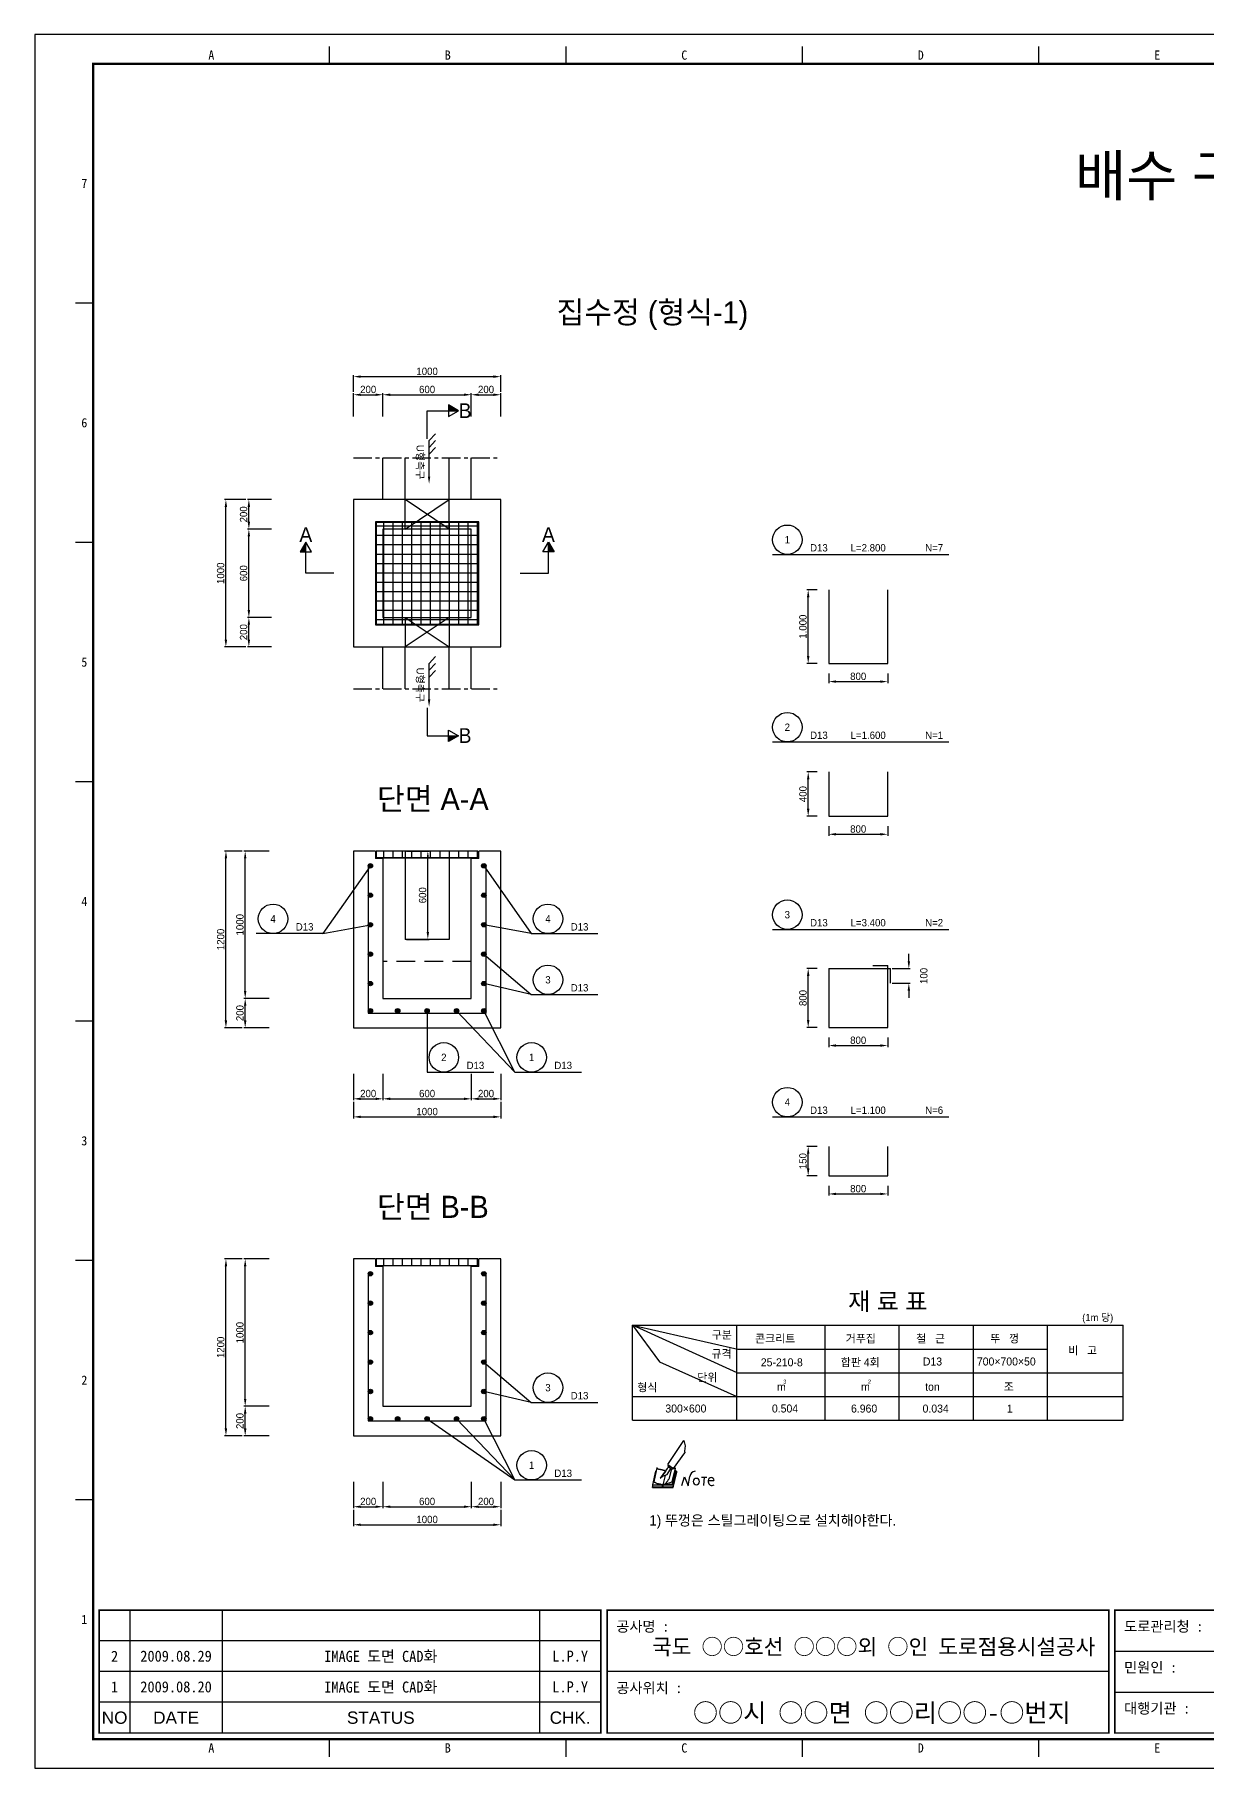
# Model space of a CAD drawing. Header units: millimetres. Extents: x 1091 to 1923, y -17 to 572.
# Drawn here: x 1091 to 1488, y -17 to 572 of the extents above; entities that cross this region are included whole.
import ezdxf
from ezdxf.enums import TextEntityAlignment as Align

# ---------------------------------------------------------------- set-up
doc = ezdxf.new("R2010")
doc.units = ezdxf.units.MM
doc.linetypes.add('CENTER', pattern=[2, 1.25, -0.25, 0.25, -0.25])
doc.linetypes.add('HIDDEN', pattern=[9.525, 6.35, -3.175])
for name, color, linetype in [('CZ-DIMT-0002', 7, 'Continuous'), ('CZ-EXST-0002', 1, 'Continuous'), ('CZ-LIN2-0003', 3, 'Continuous'), ('CZ-LIN3-0005', 5, 'Continuous'), ('CZ-LINE-0001', 7, 'Continuous'), ('CZ-MACL-0006', 6, 'Continuous'), ('CZ-TEXT-BOX0', 7, 'Continuous'), ('TITLE', 7, 'Continuous')]:
    doc.layers.add(name, color=color, linetype=linetype)
doc.styles.add('견고딕', font='arial.ttf')
doc.styles.add('돋움', font='')
doc.styles.add('돋음체', font='')
doc.styles.get('돋움').set_extended_font_data('Dotum')
doc.styles.get('돋음체').set_extended_font_data('DotumChe')

# ---------------------------------------------------------------- blocks, each defined once
blk = doc.blocks.new('note')
for p, q in [((0.85, 3.5), (3.53, 7.57)), ((3.53, 7.57), (3.8, 6.64)), ((3.8, 6.64), (3.69, 5.72)), ((1, 3.1), (0.75, 2.77)), ((0.85, 3.5), (1.8, 2.79)), ((1, 3.4), (0.85, 3.21)), ((0.85, 3.21), (1.52, 2.71)), ((1.8, 2.79), (3.74, 5.46)), ((3.69, 5.72), (3.74, 5.46)), ((-1.24, 2.36), (-1.77, 0)), ((-1.77, 0), (1.77, 0)), ((-1.77, 0), (-1.77, -0.3)), ((-1.53, 0.52), (-1.55, 0.54)), ((-1.01, 2.9), (-1.53, 0.52)), ((-1.48, 0.48), (-1.53, 0.52)), ((-1.43, 0.44), (-1.48, 0.48)), ((-1.38, 0.41), (-1.43, 0.44)), ((-1.33, 0.4), (-1.38, 0.41)), ((-1.27, 0.37), (-1.33, 0.4)), ((-1.22, 0.35), (-1.27, 0.37)), ((-1.13, 2.36), (-1.24, 2.36)), ((-1.17, 0.33), (-1.22, 0.35)), ((-1.12, 0.32), (-1.17, 0.33)), ((-1.02, 0.25), (-1.12, 0.32)), ((-0.97, 0.22), (-1.02, 0.25)), ((-1, 2.9), (-1.01, 2.9)), ((-0.98, 2.85), (-1, 2.9)), ((-0.95, 2.8), (-0.98, 2.85)), ((-0.93, 0.21), (-0.97, 0.22)), ((-0.9, 2.75), (-0.95, 2.8)), ((-0.88, 0.19), (-0.93, 0.21)), ((-0.85, 2.72), (-0.9, 2.75)), ((-0.8, 0.18), (-0.88, 0.19)), ((-0.79, 2.69), (-0.85, 2.72)), ((-0.75, 0.17), (-0.8, 0.18)), ((-0.74, 2.68), (-0.79, 2.69)), ((-0.7, 0.16), (-0.75, 0.17)), ((-0.69, 2.65), (-0.74, 2.68)), ((-0.64, 0.15), (-0.7, 0.16)), ((-0.64, 2.65), (-0.69, 2.65)), ((-0.59, 2.63), (-0.64, 2.65)), ((-0.58, 0.14), (-0.64, 0.15)), ((-0.54, 2.62), (-0.59, 2.63)), ((-0.53, 0.13), (-0.58, 0.14)), ((-0.48, 2.61), (-0.54, 2.62)), ((-0.48, 0.12), (-0.53, 0.13)), ((-0.43, 2.61), (-0.48, 2.61)), ((-0.43, 0.11), (-0.48, 0.12)), ((0.75, 2.77), (-0.46, 1.16)), ((0.37, 2.24), (-0.46, 1.16)), ((-0.46, 1.16), (-0.08, 1.47)), ((-0.38, 2.59), (-0.43, 2.61)), ((-0.38, 0.08), (-0.43, 0.11)), ((-0.33, 2.59), (-0.38, 2.59)), ((-0.29, 0.06), (-0.38, 0.08)), ((-0.27, 2.58), (-0.33, 2.59)), ((-0.23, 0.05), (-0.29, 0.06)), ((-0.22, 2.57), (-0.27, 2.58)), ((-0.16, 0.04), (-0.23, 0.05)), ((-0.17, 2.56), (-0.22, 2.57)), ((-0.12, 2.55), (-0.17, 2.56)), ((-0.11, 0.03), (-0.16, 0.04)), ((-0.07, 2.53), (-0.12, 2.55)), ((-0.04, 0.02), (-0.11, 0.03)), ((-0.08, 1.47), (0.72, 1.75)), ((-0.01, 2.51), (-0.07, 2.53)), ((-0.05, -0.3), (-0.05, 0)), ((0, 0), (-0.04, 0.02)), ((0.04, 2.5), (-0.01, 2.51)), ((0.37, 1.63), (0, 0)), ((0, 0), (1.6, 0.53)), ((0, 0), (1.65, 0.18)), ((0, 0.01), (0.06, 0.04)), ((0, -0.3), (0, 0)), ((0.09, 2.48), (0.04, 2.5)), ((0.05, -0.3), (0.05, 0)), ((0.06, 0.04), (0.11, 0.07)), ((0.14, 2.48), (0.09, 2.48)), ((0.11, 0.07), (0.16, 0.09)), ((0.2, 2.47), (0.14, 2.48)), ((0.16, 0.09), (0.21, 0.12)), ((0.26, 2.43), (0.18, 2.46)), ((0.21, 0.12), (0.27, 0.14)), ((0.34, 2.4), (0.26, 2.43)), ((0.27, 0.14), (0.36, 0.19)), ((0.45, 2.37), (0.34, 2.4)), ((0.36, 0.19), (0.41, 0.22)), ((0.41, 0.22), (0.46, 0.27)), ((0.46, 0.27), (0.51, 0.3)), ((0.51, 0.3), (0.56, 0.34)), ((0.56, 0.34), (0.6, 0.4)), ((0.6, 0.4), (0.64, 0.45)), ((0.64, 0.45), (0.67, 0.51)), ((0.67, 0.51), (0.74, 0.58)), ((0.72, 1.75), (1.16, 2.53)), ((0.74, 0.58), (0.79, 0.63)), ((0.79, 0.63), (0.83, 0.68)), ((0.83, 0.68), (0.86, 0.73)), ((0.86, 0.73), (0.89, 0.79)), ((0.89, 0.84), (0.92, 0.89)), ((0.89, 0.79), (0.89, 0.84)), ((0.92, 0.89), (0.96, 0.95)), ((0.96, 0.95), (1.01, 0.97)), ((1.47, 2.74), (1.01, 0.97)), ((1.16, 2.53), (1.37, 2.82)), ((2.13, 2.84), (1.44, 2.63)), ((1.52, 2.71), (1.66, 2.9)), ((1.6, 0.53), (2.13, 2.84)), ((1.65, 0.18), (2.19, 2.48)), ((1.77, 0), (2.3, 2.36)), ((1.77, -0.3), (2.3, 2.07)), ((1.77, -0.38), (2.3, 1.99)), ((1.77, -0.44), (2.3, 1.93)), ((1.77, 0), (1.77, -0.3)), ((2.19, 2.48), (2.04, 2.47)), ((2.3, 2.36), (2.16, 2.36)), ((2.3, 2.36), (2.3, 2.07)), ((3.21, -0.08), (3.68, 1.4)), ((3.68, 1.4), (4.26, -0.14)), ((4.26, -0.14), (4.56, 1.44)), ((6.55, 1.34), (7.46, 1.34)), ((7.01, 1.34), (6.87, -0.11)), ((7.71, 0.77), (7.71, 0.55)), ((7.71, 0.77), (8.67, 0.77)), ((-1.77, -0.3), (1.77, -0.3)), ((-1.77, -0.43), (-1.77, -0.3)), ((-1.77, -0.37), (1.77, -0.37)), ((-1.77, -0.43), (1.77, -0.43))]:
    blk.add_line(p, q)
for centre, major_axis, start_param, end_param in [((0.4, 2.31), (0.0702, 0.0702), 3.283946, 6.425539), ((5.68, 1.23), (-0.806, 0.806), -0.591174, 0.597824), ((5.66, 0.58), (-0.378, 0.378), 3.926991, 10.210176), ((8.3, 0.49), (0.422, 0.422), 2.265602, 4.634911), ((8.19, 0.77), (-0.342, 0.342), 3.926991, 7.068583)]:
    blk.add_ellipse(centre, major_axis=major_axis, ratio=1, start_param=start_param, end_param=end_param)

msp = doc.modelspace()

# ---------------------------------------------------------------- hatches: boundary and pattern name
at = {"layer": 'CZ-LIN3-0005'}
h = msp.add_hatch(dxfattribs=at)
h.set_pattern_fill('ANSI37', color=256, angle=45, style=0)
h.set_pattern_definition([(90, (1056.8583, -26.9186), (-3.175, 7e-16), []), (180, (1056.8583, -26.9186), (-7e-16, -3.175), [])])
h.paths.add_polyline_path([(1206.68, 371.57), (1241.18, 371.57), (1241.18, 406.07), (1206.68, 406.07)])
h = msp.add_hatch(dxfattribs=at)
h.set_pattern_fill('ANSI37', color=256, angle=45, style=0)
h.set_pattern_definition([(90, (1056.8583, -72.844), (-3.175, 7e-16), []), (180, (1056.8583, -72.844), (-7e-16, -3.175), [])])
h.paths.add_polyline_path([(1241.18, 292.25), (1241.18, 294.5), (1206.68, 294.5), (1206.68, 292.25)])
h = msp.add_hatch(dxfattribs=at)
h.set_pattern_fill('ANSI37', color=256, angle=45, style=0)
h.set_pattern_definition([(90, (1056.8583, -211.3315), (-3.175, 7e-16), []), (180, (1056.8583, -211.3315), (-7e-16, -3.175), [])])
h.paths.add_polyline_path([(1241.18, 153.76), (1241.18, 156.01), (1206.68, 156.01), (1206.68, 153.76)])
at = {"layer": 'CZ-LINE-0001'}
for points in [[(1234.53, 444.02), (1231.17, 445.97), (1231.17, 444.02)], [(1182.76, 399.42), (1180.82, 396.06), (1182.76, 396.06)], [(1265.1, 396.06), (1267.05, 396.06), (1265.1, 399.42)], [(1231.17, 333.61), (1231.17, 331.67), (1234.53, 333.61)]]:
    msp.add_hatch(color=256, dxfattribs=at).paths.add_polyline_path(points)
at = {"layer": 'CZ-MACL-0006'}
h = msp.add_hatch(color=256, dxfattribs=at)
edge = h.paths.add_edge_path()
edge.add_arc((1204.68, 289.5), 0.75, 0, 360)
h = msp.add_hatch(color=256, dxfattribs=at)
edge = h.paths.add_edge_path()
edge.add_arc((1243.18, 289.5), 0.75, 0, 360)
h = msp.add_hatch(color=256, dxfattribs=at)
edge = h.paths.add_edge_path()
edge.add_arc((1204.68, 279.5), 0.75, 0, 360)
h = msp.add_hatch(color=256, dxfattribs=at)
edge = h.paths.add_edge_path()
edge.add_arc((1243.18, 279.5), 0.75, 0, 360)
h = msp.add_hatch(color=256, dxfattribs=at)
edge = h.paths.add_edge_path()
edge.add_arc((1204.68, 269.5), 0.75, 0, 360)
h = msp.add_hatch(color=256, dxfattribs=at)
edge = h.paths.add_edge_path()
edge.add_arc((1243.18, 269.5), 0.75, 0, 360)
h = msp.add_hatch(color=256, dxfattribs=at)
edge = h.paths.add_edge_path()
edge.add_arc((1204.68, 259.5), 0.75, 0, 360)
h = msp.add_hatch(color=256, dxfattribs=at)
edge = h.paths.add_edge_path()
edge.add_arc((1243.18, 259.5), 0.75, 0, 360)
h = msp.add_hatch(color=256, dxfattribs=at)
edge = h.paths.add_edge_path()
edge.add_arc((1204.68, 249.5), 0.75, 0, 360)
h = msp.add_hatch(color=256, dxfattribs=at)
edge = h.paths.add_edge_path()
edge.add_arc((1243.18, 249.5), 0.75, 0, 360)
h = msp.add_hatch(color=256, dxfattribs=at)
edge = h.paths.add_edge_path()
edge.add_arc((1204.68, 240.25), 0.75, 0, 360)
h = msp.add_hatch(color=256, dxfattribs=at)
edge = h.paths.add_edge_path()
edge.add_arc((1213.93, 240.25), 0.75, 0, 360)
h = msp.add_hatch(color=256, dxfattribs=at)
edge = h.paths.add_edge_path()
edge.add_arc((1223.93, 240.25), 0.75, 0, 360)
h = msp.add_hatch(color=256, dxfattribs=at)
edge = h.paths.add_edge_path()
edge.add_arc((1233.93, 240.25), 0.75, 0, 360)
h = msp.add_hatch(color=256, dxfattribs=at)
edge = h.paths.add_edge_path()
edge.add_arc((1243.18, 240.25), 0.75, 0, 360)
h = msp.add_hatch(color=256, dxfattribs=at)
edge = h.paths.add_edge_path()
edge.add_arc((1204.68, 151.01), 0.75, 0, 360)
h = msp.add_hatch(color=256, dxfattribs=at)
edge = h.paths.add_edge_path()
edge.add_arc((1243.18, 151.01), 0.75, 0, 360)
h = msp.add_hatch(color=256, dxfattribs=at)
edge = h.paths.add_edge_path()
edge.add_arc((1204.68, 141.01), 0.75, 0, 360)
h = msp.add_hatch(color=256, dxfattribs=at)
edge = h.paths.add_edge_path()
edge.add_arc((1243.18, 141.01), 0.75, 0, 360)
h = msp.add_hatch(color=256, dxfattribs=at)
edge = h.paths.add_edge_path()
edge.add_arc((1204.68, 131.01), 0.75, 0, 360)
h = msp.add_hatch(color=256, dxfattribs=at)
edge = h.paths.add_edge_path()
edge.add_arc((1243.18, 131.01), 0.75, 0, 360)
h = msp.add_hatch(color=256, dxfattribs=at)
edge = h.paths.add_edge_path()
edge.add_arc((1204.68, 121.01), 0.75, 0, 360)
h = msp.add_hatch(color=256, dxfattribs=at)
edge = h.paths.add_edge_path()
edge.add_arc((1243.18, 121.01), 0.75, 0, 360)
h = msp.add_hatch(color=256, dxfattribs=at)
edge = h.paths.add_edge_path()
edge.add_arc((1204.68, 111.01), 0.75, 0, 360)
h = msp.add_hatch(color=256, dxfattribs=at)
edge = h.paths.add_edge_path()
edge.add_arc((1243.18, 111.01), 0.75, 0, 360)
h = msp.add_hatch(color=256, dxfattribs=at)
edge = h.paths.add_edge_path()
edge.add_arc((1204.68, 101.76), 0.75, 0, 360)
h = msp.add_hatch(color=256, dxfattribs=at)
edge = h.paths.add_edge_path()
edge.add_arc((1213.93, 101.76), 0.75, 0, 360)
h = msp.add_hatch(color=256, dxfattribs=at)
edge = h.paths.add_edge_path()
edge.add_arc((1223.93, 101.76), 0.75, 0, 360)
h = msp.add_hatch(color=256, dxfattribs=at)
edge = h.paths.add_edge_path()
edge.add_arc((1233.93, 101.76), 0.75, 0, 360)
h = msp.add_hatch(color=256, dxfattribs=at)
edge = h.paths.add_edge_path()
edge.add_arc((1243.18, 101.76), 0.75, 0, 360)

# ---------------------------------------------------------------- linework, layer by layer
at = {"layer": 'CZ-EXST-0002'}
for p, q in [((1208.93, 413.82), (1208.93, 428.06)), ((1216.43, 413.82), (1216.43, 428.06)), ((1231.43, 413.82), (1231.43, 428.06)), ((1238.93, 413.82), (1238.93, 428.06)), ((1208.93, 349.57), (1208.93, 363.82)), ((1216.43, 349.57), (1216.43, 363.82)), ((1231.43, 349.57), (1231.43, 363.82)), ((1238.93, 349.57), (1238.93, 363.82))]:
    msp.add_line(p, q, dxfattribs=at)
at = {"layer": 'CZ-LIN2-0003'}
for p, q in [((1216.43, 403.82), (1216.43, 413.82)), ((1231.43, 403.82), (1231.43, 413.82)), ((1216.43, 373.82), (1216.43, 363.82)), ((1231.43, 373.82), (1231.43, 363.82)), ((1198.93, 294.5), (1198.93, 234.5)), ((1206.43, 294.5), (1198.93, 294.5)), ((1206.43, 294.5), (1206.43, 292)), ((1216.43, 294.5), (1216.43, 264.5)), ((1231.43, 294.5), (1231.43, 264.5)), ((1248.93, 294.5), (1241.43, 294.5)), ((1241.43, 292), (1241.43, 294.5)), ((1248.93, 234.5), (1248.93, 294.5)), ((1208.93, 292), (1206.43, 292)), ((1208.93, 292), (1208.93, 244.5)), ((1238.93, 244.5), (1238.93, 292)), ((1241.43, 292), (1238.93, 292)), ((1231.43, 264.5), (1216.43, 264.5)), ((1208.93, 244.5), (1238.93, 244.5)), ((1198.93, 234.5), (1248.93, 234.5)), ((1206.43, 156.01), (1198.93, 156.01)), ((1198.93, 156.01), (1198.93, 96.01)), ((1206.43, 156.01), (1206.43, 153.51)), ((1208.93, 153.51), (1206.43, 153.51)), ((1208.93, 153.51), (1208.93, 106.01)), ((1241.43, 153.51), (1238.93, 153.51)), ((1238.93, 106.01), (1238.93, 153.51)), ((1241.43, 153.51), (1241.43, 156.01)), ((1248.93, 156.01), (1241.43, 156.01)), ((1248.93, 96.01), (1248.93, 156.01)), ((1208.93, 106.01), (1238.93, 106.01)), ((1293.61, 101.28), (1460.22, 101.28)), ((1198.93, 96.01), (1248.93, 96.01))]:
    msp.add_line(p, q, dxfattribs=at)
for points in [[(1198.93, 363.82), (1248.93, 363.82), (1248.93, 413.82), (1198.93, 413.82)], [(1206.43, 371.32), (1241.43, 371.32), (1241.43, 406.32), (1206.43, 406.32)], [(1208.93, 373.82), (1238.93, 373.82), (1238.93, 403.82), (1208.93, 403.82)]]:
    msp.add_lwpolyline(points, close=True, dxfattribs=at)
for points in [[(1293.61, 133.49), (1460.22, 133.49)], [(1293.61, 101.28), (1293.61, 133.49)], [(1460.22, 101.28), (1460.22, 133.49)]]:
    msp.add_lwpolyline(points, dxfattribs=at)
at = {"layer": 'CZ-LIN3-0005'}
for p, q in [((1224.6, 433.9), (1226.83, 436.17)), ((1224.6, 431.57), (1226.83, 433.84)), ((1224.6, 429.25), (1226.83, 431.51)), ((1224.6, 358.24), (1226.83, 360.51)), ((1224.6, 355.92), (1226.83, 358.18)), ((1224.6, 353.59), (1226.83, 355.85))]:
    msp.add_line(p, q, dxfattribs=at)
for points in [[(1224.6, 421.65), (1224.6, 433.9)], [(1224.6, 345.99), (1224.6, 358.24)]]:
    msp.add_lwpolyline(points, dxfattribs=at)
for points in [[(1206.68, 371.57), (1241.18, 371.57), (1241.18, 406.07), (1206.68, 406.07)], [(1206.68, 292.25), (1241.18, 292.25), (1241.18, 294.5), (1206.68, 294.5)], [(1206.68, 153.76), (1241.18, 153.76), (1241.18, 156.01), (1206.68, 156.01)]]:
    msp.add_lwpolyline(points, close=True, dxfattribs=at)
for points in [[(1225.01, 421.65), (1224.6, 419.15), (1224.18, 421.65)], [(1225.01, 345.99), (1224.6, 343.49), (1224.18, 345.99)]]:
    msp.add_solid(points, dxfattribs=at)
at = {"layer": 'CZ-LINE-0001'}
for p, q in [((1198.93, 450.43), (1198.93, 456.07)), ((1201.43, 455.57), (1246.43, 455.57)), ((1248.93, 450.43), (1248.93, 456.07)), ((1198.93, 442.02), (1198.93, 449.93)), ((1201.43, 449.43), (1206.43, 449.43)), ((1208.93, 442.02), (1208.93, 449.93)), ((1208.93, 442.02), (1208.93, 449.93)), ((1211.43, 449.43), (1236.43, 449.43)), ((1238.93, 442.02), (1238.93, 449.93)), ((1238.93, 442.02), (1238.93, 449.93)), ((1241.43, 449.43), (1246.43, 449.43)), ((1248.93, 442.02), (1248.93, 449.93)), ((1223.93, 434.47), (1223.93, 444.02)), ((1223.93, 444.02), (1234.53, 444.02)), ((1234.53, 444.02), (1231.17, 445.97)), ((1231.17, 445.97), (1231.17, 442.08)), ((1231.17, 442.08), (1234.53, 444.02)), ((1162.43, 413.82), (1155.13, 413.82)), ((1171.16, 413.82), (1162.93, 413.82)), ((1231.43, 403.82), (1216.43, 413.82)), ((1216.43, 403.82), (1231.43, 413.82)), ((1155.63, 366.32), (1155.63, 411.32)), ((1163.43, 406.32), (1163.43, 411.32)), ((1171.16, 403.82), (1162.93, 403.82)), ((1171.16, 403.82), (1162.93, 403.82)), ((1163.43, 376.32), (1163.43, 401.32)), ((1182.76, 399.42), (1180.82, 396.06)), ((1180.82, 396.06), (1184.7, 396.06)), ((1184.7, 396.06), (1182.76, 399.42)), ((1182.76, 388.82), (1182.76, 399.42)), ((1263.16, 396.06), (1265.1, 399.42)), ((1267.05, 396.06), (1263.16, 396.06)), ((1265.1, 388.82), (1265.1, 399.42)), ((1265.1, 399.42), (1267.05, 396.06)), ((1341.19, 395.2), (1400.96, 395.2)), ((1192.31, 388.82), (1182.76, 388.82)), ((1255.55, 388.82), (1265.1, 388.82)), ((1356.36, 383.19), (1352.78, 383.19)), ((1353.28, 360.69), (1353.28, 380.69)), ((1171.16, 373.82), (1162.93, 373.82)), ((1171.16, 373.82), (1162.93, 373.82)), ((1163.43, 366.32), (1163.43, 371.32)), ((1216.43, 373.82), (1231.43, 363.82)), ((1231.43, 373.82), (1216.43, 363.82)), ((1162.43, 363.82), (1155.13, 363.82)), ((1171.16, 363.82), (1162.93, 363.82)), ((1356.36, 358.19), (1352.78, 358.19)), ((1360.25, 354.75), (1360.25, 351.54)), ((1380.25, 354.75), (1380.25, 351.54)), ((1362.75, 352.04), (1377.75, 352.04)), ((1223.93, 343.16), (1223.93, 333.61)), ((1231.17, 331.67), (1231.17, 335.56)), ((1231.17, 335.56), (1234.53, 333.61)), ((1223.93, 333.61), (1234.53, 333.61)), ((1234.53, 333.61), (1231.17, 331.67)), ((1341.19, 331.55), (1400.96, 331.55)), ((1356.36, 321.35), (1352.78, 321.35)), ((1353.28, 308.85), (1353.28, 318.85)), ((1356.36, 306.35), (1352.78, 306.35)), ((1360.25, 302.91), (1360.25, 299.7)), ((1362.75, 300.2), (1377.75, 300.2)), ((1380.25, 302.91), (1380.25, 299.7)), ((1161.19, 294.5), (1155.15, 294.5)), ((1170.31, 294.5), (1161.69, 294.5)), ((1216.93, 294.5), (1224.68, 294.5)), ((1155.65, 237), (1155.65, 292)), ((1162.19, 247), (1162.19, 292)), ((1204.68, 289.5), (1188.59, 266.5)), ((1224.18, 267), (1224.18, 292)), ((1243.18, 289.5), (1259.27, 266.5)), ((1188.59, 266.5), (1165.96, 266.5)), ((1188.59, 266.5), (1204.68, 269.5)), ((1259.27, 266.5), (1243.18, 269.5)), ((1259.27, 266.5), (1281.9, 266.5)), ((1341.19, 267.9), (1400.96, 267.9)), ((1216.93, 264.5), (1224.68, 264.5)), ((1243.18, 259.5), (1259.27, 245.81)), ((1387.43, 257.12), (1387.43, 259.62)), ((1356.36, 254.62), (1352.78, 254.62)), ((1381.75, 254.62), (1387.93, 254.62)), ((1259.27, 245.81), (1243.18, 249.5)), ((1353.28, 237.12), (1353.28, 252.12)), ((1381.75, 249.62), (1387.93, 249.62)), ((1170.31, 244.5), (1161.69, 244.5)), ((1170.31, 244.5), (1161.69, 244.5)), ((1162.19, 237), (1162.19, 242)), ((1259.27, 245.81), (1281.9, 245.81)), ((1387.43, 247.12), (1387.43, 244.62)), ((1223.93, 240.25), (1223.93, 219.47)), ((1233.93, 240.25), (1253.73, 219.47)), ((1253.73, 219.47), (1243.18, 240.25)), ((1161.19, 234.5), (1155.15, 234.5)), ((1170.31, 234.5), (1161.69, 234.5)), ((1356.36, 234.62), (1352.78, 234.62)), ((1360.25, 231.18), (1360.25, 227.98)), ((1380.25, 231.18), (1380.25, 227.98)), ((1362.75, 228.48), (1377.75, 228.48)), ((1198.93, 218.83), (1198.93, 209.89)), ((1208.93, 218.83), (1208.93, 209.89)), ((1208.93, 218.83), (1208.93, 209.89)), ((1223.93, 219.47), (1246.56, 219.47)), ((1238.93, 218.83), (1238.93, 209.89)), ((1238.93, 218.83), (1238.93, 209.89)), ((1248.93, 218.83), (1248.93, 209.89)), ((1253.73, 219.47), (1276.36, 219.47)), ((1198.93, 209.39), (1198.93, 203.76)), ((1201.43, 210.39), (1206.43, 210.39)), ((1211.43, 210.39), (1236.43, 210.39)), ((1241.43, 210.39), (1246.43, 210.39)), ((1248.93, 209.39), (1248.93, 203.76)), ((1201.43, 204.26), (1246.43, 204.26)), ((1341.19, 204.26), (1400.96, 204.26)), ((1356.36, 194.24), (1352.78, 194.24)), ((1353.28, 186.74), (1353.28, 191.74)), ((1356.36, 184.24), (1352.78, 184.24)), ((1360.25, 180.8), (1360.25, 177.6)), ((1362.75, 178.1), (1377.75, 178.1)), ((1380.25, 180.8), (1380.25, 177.6)), ((1161.19, 156.01), (1155.15, 156.01)), ((1155.65, 98.51), (1155.65, 153.51)), ((1170.31, 156.01), (1161.69, 156.01)), ((1162.19, 108.51), (1162.19, 153.51)), ((1293.61, 133.49), (1329.35, 125.43)), ((1329.11, 117.38), (1293.61, 133.49)), ((1293.61, 133.49), (1302.83, 121.04)), ((1329.06, 101.28), (1329.06, 133.49)), ((1359, 101.28), (1359, 133.49)), ((1384.16, 101.28), (1384.16, 133.49)), ((1409.33, 101.28), (1409.33, 133.49)), ((1434.49, 101.28), (1434.49, 133.49)), ((1329.35, 125.43), (1434.49, 125.43)), ((1243.18, 121.01), (1259.27, 107.33)), ((1302.83, 121.04), (1329.06, 109.33)), ((1329.11, 117.38), (1460.22, 117.38)), ((1170.31, 106.01), (1161.69, 106.01)), ((1170.31, 106.01), (1161.69, 106.01)), ((1259.27, 107.33), (1243.18, 111.01)), ((1259.27, 107.33), (1281.9, 107.33)), ((1293.61, 109.33), (1460.22, 109.33)), ((1162.19, 98.51), (1162.19, 103.51)), ((1223.93, 101.76), (1253.73, 80.98)), ((1233.93, 101.76), (1253.73, 80.98)), ((1253.73, 80.98), (1243.18, 101.76)), ((1161.19, 96.01), (1155.15, 96.01)), ((1170.31, 96.01), (1161.69, 96.01)), ((1198.93, 80.34), (1198.93, 71.4)), ((1208.93, 80.34), (1208.93, 71.4)), ((1208.93, 80.34), (1208.93, 71.4)), ((1238.93, 80.34), (1238.93, 71.4)), ((1238.93, 80.34), (1238.93, 71.4)), ((1248.93, 80.34), (1248.93, 71.4)), ((1253.73, 80.98), (1276.36, 80.98)), ((1198.93, 70.9), (1198.93, 65.28)), ((1201.43, 71.9), (1206.43, 71.9)), ((1211.43, 71.9), (1236.43, 71.9)), ((1241.43, 71.9), (1246.43, 71.9)), ((1248.93, 70.9), (1248.93, 65.28)), ((1201.43, 65.78), (1246.43, 65.78))]:
    msp.add_line(p, q, dxfattribs=at)
at = {"layer": 'CZ-LINE-0001', "linetype": 'CENTER', "ltscale": 5}
for p, q in [((1198.97, 428.06), (1248.93, 428.06)), ((1198.97, 349.57), (1248.93, 349.57))]:
    msp.add_line(p, q, dxfattribs=at)
at = {"layer": 'CZ-LINE-0001', "linetype": 'HIDDEN'}
msp.add_line((1238.93, 257), (1208.93, 257), dxfattribs=at)
at = {"layer": 'CZ-LINE-0001'}
for centre in [(1346.19, 400.2), (1346.19, 336.55), (1346.19, 272.9), (1171.64, 271.5), (1264.95, 271.5), (1264.95, 250.81), (1229.61, 224.47), (1259.4, 224.47), (1346.19, 209.26), (1264.95, 112.33), (1259.4, 85.98)]:
    msp.add_circle(centre, 5, dxfattribs=at)
for points in [[(1201.43, 455.99), (1201.43, 455.16), (1198.93, 455.57)], [(1246.43, 455.99), (1246.43, 455.16), (1248.93, 455.57)], [(1201.43, 449.85), (1201.43, 449.01), (1198.93, 449.43)], [(1206.43, 449.85), (1206.43, 449.01), (1208.93, 449.43)], [(1211.43, 449.85), (1211.43, 449.01), (1208.93, 449.43)], [(1236.43, 449.85), (1236.43, 449.01), (1238.93, 449.43)], [(1241.43, 449.85), (1241.43, 449.01), (1238.93, 449.43)], [(1246.43, 449.85), (1246.43, 449.01), (1248.93, 449.43)], [(1155.22, 411.32), (1156.05, 411.32), (1155.63, 413.82)], [(1163.01, 411.32), (1163.85, 411.32), (1163.43, 413.82)], [(1163.01, 406.32), (1163.85, 406.32), (1163.43, 403.82)], [(1163.01, 401.32), (1163.85, 401.32), (1163.43, 403.82)], [(1352.86, 380.69), (1353.69, 380.69), (1353.28, 383.19)], [(1163.01, 376.32), (1163.85, 376.32), (1163.43, 373.82)], [(1163.01, 371.32), (1163.85, 371.32), (1163.43, 373.82)], [(1155.22, 366.32), (1156.05, 366.32), (1155.63, 363.82)], [(1163.01, 366.32), (1163.85, 366.32), (1163.43, 363.82)], [(1352.86, 360.69), (1353.69, 360.69), (1353.28, 358.19)], [(1362.75, 352.46), (1362.75, 351.63), (1360.25, 352.04)], [(1377.75, 352.46), (1377.75, 351.63), (1380.25, 352.04)], [(1352.86, 318.85), (1353.69, 318.85), (1353.28, 321.35)], [(1352.86, 308.85), (1353.69, 308.85), (1353.28, 306.35)], [(1362.75, 300.62), (1362.75, 299.79), (1360.25, 300.2)], [(1377.75, 300.62), (1377.75, 299.79), (1380.25, 300.2)], [(1155.23, 292), (1156.07, 292), (1155.65, 294.5)], [(1161.77, 292), (1162.6, 292), (1162.19, 294.5)], [(1223.76, 292), (1224.59, 292), (1224.18, 294.5)], [(1223.76, 267), (1224.59, 267), (1224.18, 264.5)], [(1352.86, 252.12), (1353.69, 252.12), (1353.28, 254.62)], [(1387.02, 257.12), (1387.85, 257.12), (1387.43, 254.62)], [(1387.02, 247.12), (1387.85, 247.12), (1387.43, 249.62)], [(1161.77, 247), (1162.6, 247), (1162.19, 244.5)], [(1161.77, 242), (1162.6, 242), (1162.19, 244.5)], [(1155.23, 237), (1156.07, 237), (1155.65, 234.5)], [(1161.77, 237), (1162.6, 237), (1162.19, 234.5)], [(1352.86, 237.12), (1353.69, 237.12), (1353.28, 234.62)], [(1362.75, 228.9), (1362.75, 228.06), (1360.25, 228.48)], [(1377.75, 228.9), (1377.75, 228.06), (1380.25, 228.48)], [(1201.43, 210.81), (1201.43, 209.97), (1198.93, 210.39)], [(1206.43, 210.81), (1206.43, 209.97), (1208.93, 210.39)], [(1211.43, 210.81), (1211.43, 209.97), (1208.93, 210.39)], [(1236.43, 210.81), (1236.43, 209.97), (1238.93, 210.39)], [(1241.43, 210.81), (1241.43, 209.97), (1238.93, 210.39)], [(1246.43, 210.81), (1246.43, 209.97), (1248.93, 210.39)], [(1201.43, 204.68), (1201.43, 203.85), (1198.93, 204.26)], [(1246.43, 204.68), (1246.43, 203.85), (1248.93, 204.26)], [(1352.86, 191.74), (1353.69, 191.74), (1353.28, 194.24)], [(1352.86, 186.74), (1353.69, 186.74), (1353.28, 184.24)], [(1362.75, 178.51), (1362.75, 177.68), (1360.25, 178.1)], [(1377.75, 178.51), (1377.75, 177.68), (1380.25, 178.1)], [(1155.23, 153.51), (1156.07, 153.51), (1155.65, 156.01)], [(1161.77, 153.51), (1162.6, 153.51), (1162.19, 156.01)], [(1161.77, 108.51), (1162.6, 108.51), (1162.19, 106.01)], [(1161.77, 103.51), (1162.6, 103.51), (1162.19, 106.01)], [(1155.23, 98.51), (1156.07, 98.51), (1155.65, 96.01)], [(1161.77, 98.51), (1162.6, 98.51), (1162.19, 96.01)], [(1201.43, 72.32), (1201.43, 71.49), (1198.93, 71.9)], [(1206.43, 72.32), (1206.43, 71.49), (1208.93, 71.9)], [(1211.43, 72.32), (1211.43, 71.49), (1208.93, 71.9)], [(1236.43, 72.32), (1236.43, 71.49), (1238.93, 71.9)], [(1241.43, 72.32), (1241.43, 71.49), (1238.93, 71.9)], [(1246.43, 72.32), (1246.43, 71.49), (1248.93, 71.9)], [(1201.43, 66.19), (1201.43, 65.36), (1198.93, 65.78)], [(1246.43, 66.19), (1246.43, 65.36), (1248.93, 65.78)]]:
    msp.add_solid(points, dxfattribs=at)
at = {"layer": 'CZ-MACL-0006'}
for p, q in [((1360.25, 383.19), (1360.25, 358.19)), ((1380.25, 358.19), (1380.25, 383.19)), ((1360.25, 358.19), (1380.25, 358.19)), ((1360.25, 321.35), (1360.25, 306.35)), ((1380.25, 306.35), (1380.25, 321.35)), ((1360.25, 306.35), (1380.25, 306.35)), ((1203.93, 289.5), (1203.93, 239.5)), ((1243.93, 239.5), (1243.93, 289.5)), ((1360.25, 254.62), (1360.25, 234.62)), ((1360.25, 254.62), (1381.25, 254.62)), ((1375.25, 255.62), (1380.25, 255.62)), ((1380.25, 234.62), (1380.25, 255.62)), ((1381.25, 249.62), (1381.25, 254.62)), ((1203.93, 239.5), (1243.93, 239.5)), ((1360.25, 234.62), (1380.25, 234.62)), ((1360.25, 194.24), (1360.25, 184.24)), ((1380.25, 184.24), (1380.25, 194.24)), ((1360.25, 184.24), (1380.25, 184.24)), ((1203.93, 151.01), (1203.93, 101.01)), ((1243.93, 101.01), (1243.93, 151.01)), ((1203.93, 101.01), (1243.93, 101.01))]:
    msp.add_line(p, q, dxfattribs=at)
for centre in [(1204.68, 289.5), (1243.18, 289.5), (1204.68, 279.5), (1243.18, 279.5), (1204.68, 269.5), (1243.18, 269.5), (1204.68, 259.5), (1243.18, 259.5), (1204.68, 249.5), (1243.18, 249.5), (1204.68, 240.25), (1213.93, 240.25), (1223.93, 240.25), (1233.93, 240.25), (1243.18, 240.25), (1204.68, 151.01), (1243.18, 151.01), (1204.68, 141.01), (1243.18, 141.01), (1204.68, 131.01), (1243.18, 131.01), (1204.68, 121.01), (1243.18, 121.01), (1204.68, 111.01), (1243.18, 111.01), (1204.68, 101.76), (1213.93, 101.76), (1223.93, 101.76), (1233.93, 101.76), (1243.18, 101.76)]:
    msp.add_circle(centre, 0.75, dxfattribs=at)
at = {"layer": 'TITLE', "color": 7, "linetype": 'Continuous'}
for p, q in [((1190.82, 561.77), (1190.82, 567.71)), ((1271.08, 561.77), (1271.08, 567.71)), ((1351.35, 561.77), (1351.35, 567.71)), ((1431.61, 561.77), (1431.61, 567.71)), ((1110.56, 480.51), (1104.61, 480.51)), ((1110.56, 399.26), (1104.61, 399.26)), ((1110.56, 318), (1104.61, 318)), ((1110.56, 236.75), (1104.61, 236.75)), ((1110.56, 155.49), (1104.61, 155.49)), ((1110.56, 74.24), (1104.61, 74.24)), ((1190.82, -12.96), (1190.82, -7.02)), ((1271.08, -12.96), (1271.08, -7.02)), ((1351.35, -12.96), (1351.35, -7.02)), ((1431.61, -12.96), (1431.61, -7.02))]:
    msp.add_line(p, q, dxfattribs=at)
at = {"layer": 'TITLE', "ltscale": 150}
for p, q in [((1123.07, 36.79), (1123.07, -4.93)), ((1154.36, 36.79), (1154.36, -4.93)), ((1262.06, 36.79), (1262.06, -4.93)), ((1282.92, 26.36), (1112.64, 26.36)), ((1457.37, 22.88), (1627.66, 22.88)), ((1282.92, 15.93), (1112.64, 15.93)), ((1455.29, 15.93), (1285.01, 15.93)), ((1457.37, 8.98), (1627.66, 8.98)), ((1282.92, 5.5), (1112.64, 5.5))]:
    msp.add_line(p, q, dxfattribs=at)
at = {"layer": 'TITLE'}
msp.add_lwpolyline([(1090.74, -16.91), (1923.09, -16.91), (1923.09, 571.68), (1090.74, 571.68)], close=True, dxfattribs=at)
at = {"layer": 'TITLE', "linetype": 'Continuous', "const_width": 0.793}
msp.add_lwpolyline([(1110.56, -7.02), (1110.56, 561.77), (1913.19, 561.77), (1913.19, -7.02)], close=True, dxfattribs=at)
at = {"layer": 'TITLE', "ltscale": 150, "const_width": 0.522}
for points in [[(1112.64, 36.79), (1282.92, 36.79), (1282.92, -4.93), (1112.64, -4.93)], [(1285.01, 36.79), (1455.29, 36.79), (1455.29, -4.93), (1285.01, -4.93)], [(1627.66, -4.93), (1457.37, -4.93), (1457.37, 36.79), (1627.66, 36.79)]]:
    msp.add_lwpolyline(points, close=True, dxfattribs=at)

# ---------------------------------------------------------------- block references
at = {"layer": 'CZ-TEXT-BOX0', "xscale": 2, "yscale": 2, "zscale": 2}
msp.add_blockref('note', (1303.96, 79.29), dxfattribs=at)

# ---------------------------------------------------------------- texts
at = {"layer": 'CZ-DIMT-0002', "style": '돋움'}
for s, height, p in [('B', 5, (1236.81, 444.02)), ('A', 5, (1182.76, 401.96)), ('A', 5, (1265.1, 401.96)), ('1', 2.5, (1346.19, 400.2)), ('D13', 2.5, (1356.91, 397.47)), ('L=2.800', 2.5, (1373.64, 397.47)), ('N=7', 2.5, (1396.02, 397.47)), ('B', 5, (1236.81, 333.73)), ('2', 2.5, (1346.19, 336.55)), ('D13', 2.5, (1356.91, 333.82)), ('L=1.600', 2.5, (1373.64, 333.82)), ('N=1', 2.5, (1396.02, 333.82)), ('4', 2.5, (1171.64, 271.5)), ('4', 2.5, (1264.95, 271.5)), ('3', 2.5, (1346.19, 272.9)), ('D13', 2.5, (1356.91, 270.18)), ('L=3.400', 2.5, (1373.64, 270.18)), ('N=2', 2.5, (1396.02, 270.18)), ('D13', 2.5, (1182.36, 268.78)), ('D13', 2.5, (1275.67, 268.78)), ('3', 2.5, (1264.95, 250.81)), ('D13', 2.5, (1275.67, 248.09)), ('2', 2.5, (1229.61, 224.47)), ('1', 2.5, (1259.4, 224.47)), ('D13', 2.5, (1240.33, 221.74)), ('D13', 2.5, (1270.12, 221.74)), ('4', 2.5, (1346.19, 209.26)), ('D13', 2.5, (1356.91, 206.53)), ('L=1.100', 2.5, (1373.64, 206.53)), ('N=6', 2.5, (1396.02, 206.53)), ('3', 2.5, (1264.95, 112.33)), ('D13', 2.5, (1275.67, 109.6)), ('1', 2.5, (1259.4, 85.98)), ('D13', 2.5, (1270.12, 83.26))]:
    msp.add_text(s, height=height, dxfattribs=at).set_placement(p, align=Align.MIDDLE_CENTER)
for p in [(1221.6, 426.53), (1221.6, 350.91)]:
    msp.add_text('U형측구', height=2.5, rotation=270, dxfattribs=at).set_placement(p, align=Align.MIDDLE_CENTER)
for s, height, p in [('재 료 표', 6, (1366.81, 138.62)), ('  (1m 당)', 2.446, (1444.5, 134.92)), ('구분', 2.717, (1320.55, 128.9)), (' 콘크리트', 2.717, (1334.26, 127.62)), ('거푸집', 2.717, (1366.02, 127.63)), ('철   근', 2.717, (1389.93, 127.62)), ('뚜   껑', 2.717, (1415.09, 127.62)), ('규격', 2.717, (1320.45, 122.49)), ('비   고', 2.717, (1441.54, 123.59)), ('25-210-8', 2.717, (1337.2, 119.58)), ('합판 4회', 2.717, (1364.35, 119.58)), (' D13', 2.717, (1391.21, 119.85)), ('700×700×50', 2.717, (1410.53, 119.85)), ('  형식', 2.717, (1293.3, 111.07)), ('  단위', 2.717, (1313.64, 114.46)), ('m', 2.72, (1342.7, 111.27)), ('3', 1.36, (1344.81, 113.7)), ('m', 2.72, (1371.23, 111.27)), ('2', 1.36, (1373.54, 113.7)), ('ton', 2.717, (1392.97, 111.27)), ('조', 2.72, (1419.64, 111.27)), ('1) 뚜껑은 스틸그레이팅으로 설치해야한다.', 3.5, (1299.34, 65.52))]:
    msp.add_text(s, height=height, dxfattribs=at).set_placement(p)
msp.add_text('300×600', height=2.717, dxfattribs=at).set_placement((1318.73, 105.25), align=Align.MIDDLE_RIGHT)
for s, height, p in [('0.504', 2.717, (1349.86, 103.9)), ('6.960', 2.717, (1376.7, 103.87)), ('0.034', 2.717, (1400.99, 103.87)), ('1', 2.72, (1422.68, 103.87))]:
    msp.add_text(s, height=height, dxfattribs=at).set_placement(p, align=Align.RIGHT)
at = {"layer": 'CZ-LINE-0001', "char_height": 2.5, "attachment_point": 5, "style": '돋움'}
for s, insert in [('\\A1;1000', (1223.93, 457.36)), ('\\A1;200', (1203.93, 451.21)), ('\\A1;600', (1223.93, 451.21)), ('\\A1;200', (1243.93, 451.21)), ('\\A1;800', (1370.25, 353.82)), ('\\A1;800', (1370.25, 301.98)), ('\\A1;800', (1370.25, 230.26)), ('\\A1;200', (1203.93, 212.17)), ('\\A1;600', (1223.93, 212.17)), ('\\A1;200', (1243.93, 212.17)), ('\\A1;1000', (1223.93, 206.05)), ('\\A1;800', (1370.25, 179.88)), ('\\A1;200', (1203.93, 73.68)), ('\\A1;600', (1223.93, 73.68)), ('\\A1;200', (1243.93, 73.68)), ('\\A1;1000', (1223.93, 67.56))]:
    msp.add_mtext(s, dxfattribs=dict(at, insert=insert))
at = {"layer": 'CZ-LINE-0001', "char_height": 2.5, "attachment_point": 5, "rotation": 90, "style": '돋움'}
for s, insert in [('\\A1;200', (1161.65, 408.82)), ('\\A1;1000', (1153.85, 388.82)), ('\\A1;600', (1161.65, 388.82)), ('\\A1;200', (1161.65, 368.82)), ('\\A1;1.000', (1351.49, 370.69)), ('\\A1;400', (1351.5, 313.85)), ('\\A1;600', (1222.4, 279.5)), ('\\A1;1000', (1160.4, 269.5)), ('\\A1;1200', (1153.87, 264.5)), ('\\A1;100', (1392.53, 252.12)), ('\\A1;800', (1351.5, 244.62)), ('\\A1;200', (1160.41, 239.5)), ('\\A1;150', (1351.49, 189.24)), ('\\A1;1200', (1153.87, 126.01)), ('\\A1;1000', (1160.4, 131.01)), ('\\A1;200', (1160.41, 101.01))]:
    msp.add_mtext(s, dxfattribs=dict(at, insert=insert))
at = {"layer": 'CZ-TEXT-BOX0', "style": '돋움'}
for s, p in [('집수정 (형식-1)', (1300.41, 477.41)), ('단면 A-A', (1225.89, 312.2)), ('단면 B-B', (1225.89, 173.71))]:
    msp.add_text(s, height=7.5, dxfattribs=at).set_placement(p, align=Align.MIDDLE_CENTER)
at = {"layer": 'TITLE', "color": 3, "linetype": 'Continuous', "style": '돋음체'}
for s, p in [('A', (1150.69, 564.74)), ('B', (1230.95, 564.74)), ('C', (1311.22, 564.74)), ('D', (1391.48, 564.74)), ('E', (1471.74, 564.74)), ('7', (1107.58, 521.15)), ('6', (1107.58, 439.9)), ('5', (1107.58, 358.64)), ('4', (1107.58, 277.39)), ('3', (1107.58, 196.13)), ('2', (1107.58, 114.88)), ('1', (1107.58, 33.62)), ('A', (1150.69, -9.99)), ('B', (1230.95, -9.99)), ('C', (1311.22, -9.99)), ('D', (1391.48, -9.99)), ('E', (1471.74, -9.99))]:
    msp.add_text(s, height=3.13, dxfattribs=at).set_placement(p, align=Align.MIDDLE)
at = {"layer": 'TITLE', "style": '돋움'}
msp.add_text('배수 구조물도 (5)', height=13.8017, dxfattribs=at).set_placement((1511.87, 523.84), align=Align.MIDDLE_CENTER)
at = {"layer": 'TITLE', "style": '돋음체'}
for s, p in [('공사명 : ', (1288.14, 29.49)), ('도로관리청 :', (1460.5, 29.49)), ('민원인 :', (1460.5, 15.58)), ('공사위치 :', (1288.14, 8.63)), ('대행기관 :', (1460.5, 1.68))]:
    msp.add_text(s, height=3.546, dxfattribs=at).set_placement(p)
at = {"layer": 'TITLE', "color": 7, "linetype": 'Continuous', "style": '돋음체'}
for s, height, p in [('국도 ○○호선 ○○○외 ○인 도로점용시설공사', 5.3084, (1375.52, 24.44)), ('○○시 ○○면 ○○리○○-○번지', 6.2583, (1378.26, 2.03))]:
    msp.add_text(s, height=height, dxfattribs=at).set_placement(p, align=Align.MIDDLE)
at = {"layer": 'TITLE', "color": 1, "linetype": 'Continuous', "style": '돋음체'}
msp.add_text('2', height=3.75, dxfattribs=at).set_placement((1117.86, 21.15), align=Align.MIDDLE)
at = {"layer": 'TITLE', "linetype": 'Continuous'}
for s, height, style, p in [('2009.08.29', 3.755, '돋음체', (1138.72, 21.15)), ('L.P.Y', 3.755, '돋음체', (1272.49, 21.15)), ('1', 3.75, '돋음체', (1117.86, 10.72)), ('2009.08.20', 3.755, '돋음체', (1138.72, 10.72)), ('L.P.Y', 3.755, '돋음체', (1272.49, 10.72)), ('NO', 4.172, '견고딕', (1117.86, 0.29)), ('DATE', 4.172, '견고딕', (1138.72, 0.29)), ('STATUS', 4.172, '견고딕', (1208.21, 0.29)), ('CHK.', 4.172, '견고딕', (1272.49, 0.29))]:
    msp.add_text(s, height=height, dxfattribs=dict(at, style=style)).set_placement(p, align=Align.MIDDLE)
at = {"layer": 'TITLE', "style": '돋음체'}
for p in [(1208.21, 21.15), (1208.21, 10.72)]:
    msp.add_text('IMAGE 도면 CAD화', height=3.755, dxfattribs=at).set_placement(p, align=Align.MIDDLE)

doc.saveas('drawing.dxf')
